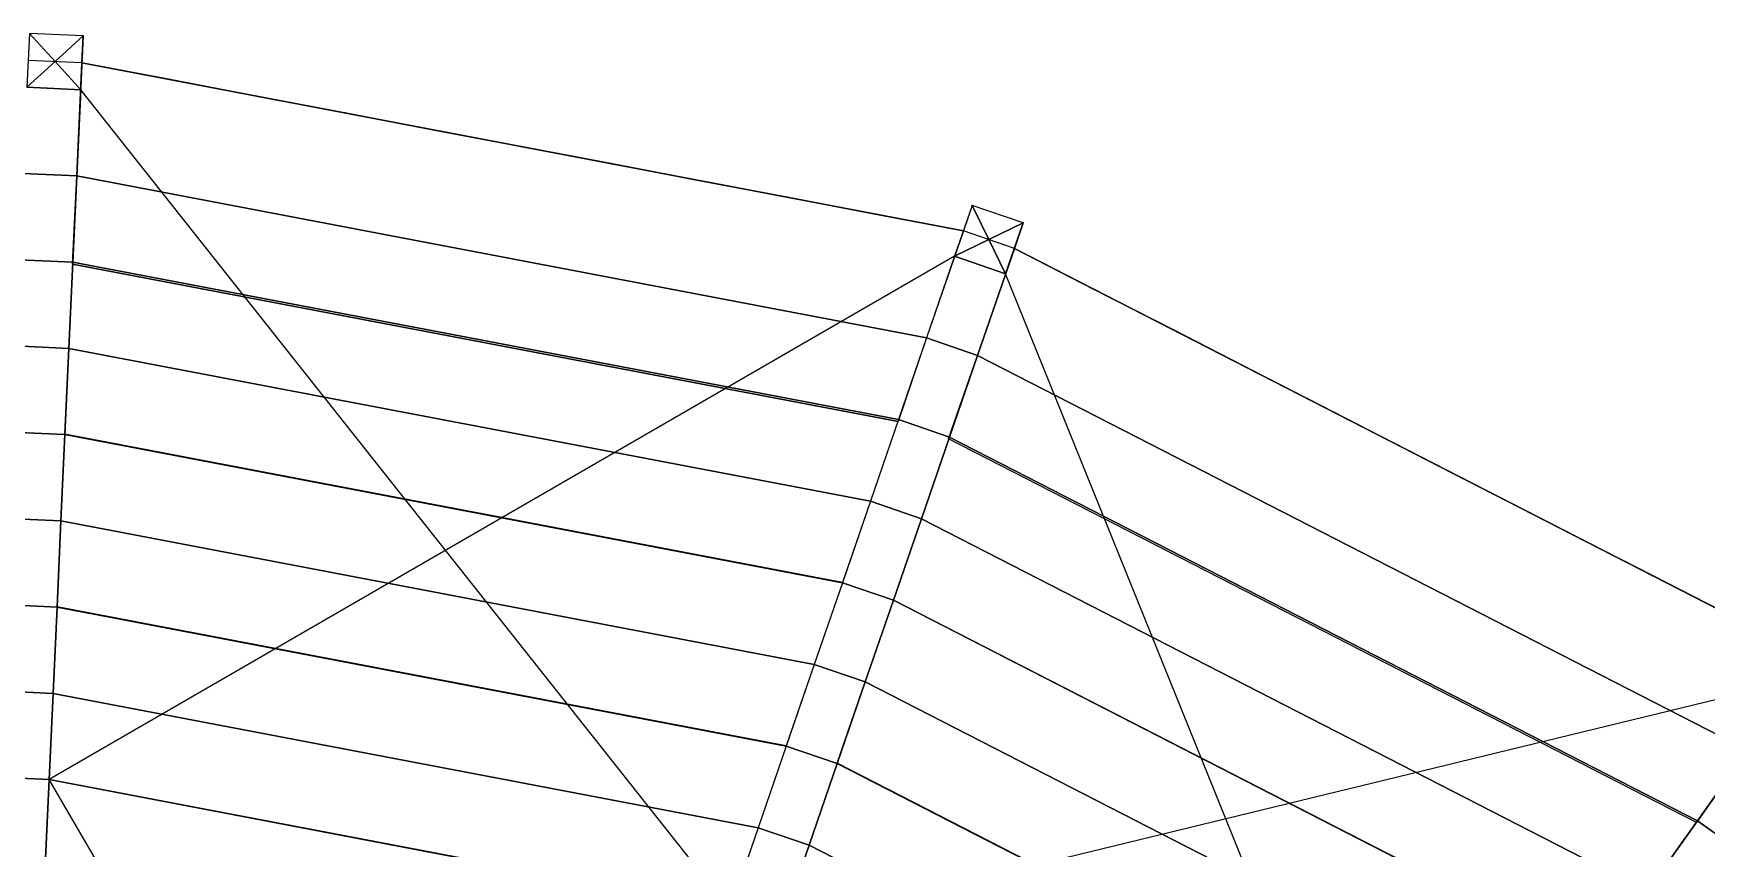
# Model space of a CAD drawing. Header units: millimetres. Extents: x -3890 to 2335, y 8273 to 14518.
# Drawn here: x -656 to 897, y 13761 to 14518 of the extents above; entities that cross this region are included whole.
import ezdxf

# ---------------------------------------------------------------- set-up
doc = ezdxf.new("R2010")
doc.units = ezdxf.units.MM
for name, color, linetype in [('FRAMES', 2, 'Continuous'), ('JOINTS', 2, 'Continuous'), ('SHELLS', 1, 'Continuous')]:
    doc.layers.add(name, color=color, linetype=linetype)

msp = doc.modelspace()

# ---------------------------------------------------------------- linework, layer by layer
at = {"layer": 'FRAMES'}
for p, q in [((-609.8, 14515.6, 1200), (-659.7, 14517.9, 1200)), ((-609.8, 14515.6, 1200), (-615.7, 14385.6, 1352)), ((-610.9, 14490.6, 1200), (-609.8, 14515.6, 1200)), ((-609.8, 14515.6, 1200), (-610.9, 14490.6, 1320)), ((-610.9, 14490.6, 1320), (-660.9, 14492.9, 1320)), ((-635.9, 14491.7, 1200), (-635.9, 14491.7, 120)), ((-610.9, 14490.6, 1320), (-615.7, 14385.6, 1352)), ((-612.1, 14465.6, 1200), (-610.9, 14490.6, 1200)), ((-610.9, 14490.6, 1320), (-610.9, 14490.6, 1200)), ((-610.9, 14490.6, 1320), (-529.1, 14475, 1320)), ((-529.1, 14475, 1200), (-610.9, 14490.6, 1200)), ((-529.1, 14475, 1320), (-610.9, 14490.6, 1200)), ((-529.1, 14475, 1320), (-447.3, 14459.4, 1320)), ((-447.3, 14459.4, 1200), (-529.1, 14475, 1200)), ((-529.1, 14475, 1320), (-529.1, 14475, 1200)), ((-447.3, 14459.4, 1200), (-529.1, 14475, 1320)), ((-612.1, 14465.6, 1200), (-662, 14467.9, 1200)), ((-612.1, 14465.6, 1200), (-615.7, 14385.6, 1232)), ((-612.1, 14465.6, 1200), (-615.7, 14385.6, 1352)), ((-9.5, 13704.7, 1429.5), (-612.1, 14465.6, 1200)), ((-447.3, 14459.4, 1320), (-365.5, 14443.8, 1320)), ((-365.5, 14443.8, 1200), (-447.3, 14459.4, 1200)), ((-447.3, 14459.4, 1320), (-447.3, 14459.4, 1200)), ((-365.5, 14443.8, 1320), (-447.3, 14459.4, 1200)), ((-365.5, 14443.8, 1320), (-283.7, 14428.2, 1320)), ((-283.7, 14428.2, 1200), (-365.5, 14443.8, 1200)), ((-365.5, 14443.8, 1320), (-365.5, 14443.8, 1200)), ((-283.7, 14428.2, 1200), (-365.5, 14443.8, 1320)), ((-283.7, 14428.2, 1320), (-201.9, 14412.6, 1320)), ((-201.9, 14412.6, 1200), (-283.7, 14428.2, 1200)), ((-283.7, 14428.2, 1320), (-283.7, 14428.2, 1200)), ((-201.9, 14412.6, 1320), (-283.7, 14428.2, 1200)), ((-201.9, 14412.6, 1320), (-120.1, 14397, 1320)), ((-120.1, 14397, 1200), (-201.9, 14412.6, 1200)), ((-201.9, 14412.6, 1320), (-201.9, 14412.6, 1200)), ((-120.1, 14397, 1200), (-201.9, 14412.6, 1320)), ((-120.1, 14397, 1320), (-38.3, 14381.4, 1320)), ((-38.3, 14381.4, 1200), (-120.1, 14397, 1200)), ((-120.1, 14397, 1320), (-120.1, 14397, 1200)), ((-38.3, 14381.4, 1320), (-120.1, 14397, 1200)), ((-615.7, 14385.6, 1232), (-665.7, 14387.9, 1232)), ((-665.7, 14387.9, 1352), (-615.7, 14385.6, 1352)), ((-615.7, 14385.6, 1232), (-619.4, 14305.5, 1263.1)), ((-615.7, 14385.6, 1352), (-619.4, 14305.5, 1383.1)), ((-615.7, 14385.6, 1352), (-619.4, 14305.5, 1263.1)), ((-615.7, 14385.6, 1352), (-615.7, 14385.6, 1232)), ((-38.3, 14381.4, 1320), (43.6, 14365.8, 1320)), ((43.6, 14365.8, 1200), (-38.3, 14381.4, 1200)), ((-38.3, 14381.4, 1320), (-38.3, 14381.4, 1200)), ((43.6, 14365.8, 1200), (-38.3, 14381.4, 1320)), ((43.6, 14365.8, 1320), (125.4, 14350.2, 1320)), ((125.4, 14350.2, 1200), (43.6, 14365.8, 1200)), ((43.6, 14365.8, 1320), (43.6, 14365.8, 1200)), ((125.4, 14350.2, 1320), (43.6, 14365.8, 1200)), ((125.4, 14350.2, 1320), (207.2, 14334.6, 1320)), ((207.2, 14334.6, 1200), (125.4, 14350.2, 1200)), ((125.4, 14350.2, 1320), (125.4, 14350.2, 1200)), ((207.2, 14334.6, 1200), (125.4, 14350.2, 1320)), ((215.3, 14358.2, 1200), (173, 14235.2, 1352)), ((215.3, 14358.2, 1200), (207.2, 14334.6, 1200)), ((215.3, 14358.2, 1200), (207.2, 14334.6, 1320)), ((262.6, 14342, 1200), (215.3, 14358.2, 1200)), ((207.2, 14334.6, 1320), (173, 14235.2, 1352)), ((207.2, 14334.6, 1200), (199, 14311, 1200)), ((254.5, 14318.3, 1320), (207.2, 14334.6, 1320)), ((207.2, 14334.6, 1320), (207.2, 14334.6, 1200)), ((262.6, 14342, 1200), (220.3, 14218.9, 1352)), ((254.5, 14318.3, 1200), (262.6, 14342, 1200)), ((262.6, 14342, 1200), (254.5, 14318.3, 1320)), ((254.5, 14318.3, 1320), (220.3, 14218.9, 1352)), ((230.8, 14326.5, 1200), (230.8, 14326.5, 120)), ((246.3, 14294.7, 1200), (254.5, 14318.3, 1200)), ((254.5, 14318.3, 1320), (254.5, 14318.3, 1200)), ((254.5, 14318.3, 1320), (328.6, 14280.3, 1320)), ((328.6, 14280.3, 1200), (254.5, 14318.3, 1200)), ((328.6, 14280.3, 1320), (254.5, 14318.3, 1200)), ((-619.4, 14305.5, 1263.1), (-669.3, 14307.8, 1263.1)), ((-669.3, 14307.8, 1383.1), (-619.4, 14305.5, 1383.1)), ((199, 14311, 1200), (-641.3, 13825.2, 1429.5)), ((-619.4, 14305.5, 1263.1), (-623.1, 14225.5, 1293.2)), ((-619.4, 14305.5, 1383.1), (-623.1, 14225.5, 1413.2)), ((-619.4, 14305.5, 1263.1), (-623.1, 14225.5, 1413.2)), ((-619.4, 14305.5, 1383.1), (-619.4, 14305.5, 1263.1)), ((146.9, 14159.4, 1383.1), (-619.4, 14305.5, 1383.1)), ((199, 14311, 1200), (173, 14235.2, 1232)), ((199, 14311, 1200), (173, 14235.2, 1352)), ((246.3, 14294.7, 1200), (199, 14311, 1200)), ((246.3, 14294.7, 1200), (220.3, 14218.9, 1232)), ((246.3, 14294.7, 1200), (220.3, 14218.9, 1352)), ((610.1, 13394.8, 1429.5), (246.3, 14294.7, 1200)), ((328.6, 14280.3, 1320), (402.7, 14242.3, 1320)), ((402.7, 14242.3, 1200), (328.6, 14280.3, 1200)), ((328.6, 14280.3, 1320), (328.6, 14280.3, 1200)), ((402.7, 14242.3, 1200), (328.6, 14280.3, 1320)), ((402.7, 14242.3, 1320), (476.8, 14204.3, 1320)), ((476.8, 14204.3, 1200), (402.7, 14242.3, 1200)), ((402.7, 14242.3, 1320), (402.7, 14242.3, 1200)), ((476.8, 14204.3, 1320), (402.7, 14242.3, 1200)), ((-623.1, 14225.5, 1293.2), (-673, 14227.7, 1293.2)), ((-673, 14227.7, 1413.2), (-623.1, 14225.5, 1413.2)), ((-623.1, 14225.5, 1293.2), (-626.7, 14145.4, 1322.3)), ((-623.1, 14225.5, 1413.2), (-626.7, 14145.4, 1442.3)), ((-623.1, 14225.5, 1413.2), (-626.7, 14145.4, 1322.3)), ((-623.1, 14225.5, 1413.2), (-623.1, 14225.5, 1293.2)), ((173, 14235.2, 1232), (146.9, 14159.4, 1263.1)), ((173, 14235.2, 1352), (146.9, 14159.4, 1383.1)), ((173, 14235.2, 1352), (146.9, 14159.4, 1263.1)), ((220.3, 14218.9, 1232), (173, 14235.2, 1232)), ((173, 14235.2, 1232), (173, 14235.2, 1352)), ((173, 14235.2, 1352), (220.3, 14218.9, 1352)), ((220.3, 14218.9, 1232), (194.2, 14143.1, 1263.1)), ((220.3, 14218.9, 1352), (194.2, 14143.1, 1383.1)), ((220.3, 14218.9, 1352), (194.2, 14143.1, 1263.1)), ((220.3, 14218.9, 1352), (220.3, 14218.9, 1232)), ((476.8, 14204.3, 1320), (550.9, 14166.3, 1320)), ((550.9, 14166.3, 1200), (476.8, 14204.3, 1200)), ((476.8, 14204.3, 1320), (476.8, 14204.3, 1200)), ((550.9, 14166.3, 1200), (476.8, 14204.3, 1320)), ((550.9, 14166.3, 1320), (625, 14128.2, 1320)), ((625, 14128.2, 1200), (550.9, 14166.3, 1200)), ((550.9, 14166.3, 1320), (550.9, 14166.3, 1200)), ((625, 14128.2, 1320), (550.9, 14166.3, 1200)), ((-626.7, 14145.4, 1322.3), (-676.6, 14147.7, 1322.3)), ((-676.6, 14147.7, 1442.3), (-626.7, 14145.4, 1442.3)), ((146.9, 14159.4, 1263.1), (120.9, 14083.6, 1293.2)), ((146.9, 14159.4, 1383.1), (120.9, 14083.6, 1413.2)), ((146.9, 14159.4, 1263.1), (120.9, 14083.6, 1413.2)), ((194.2, 14143.1, 1263.1), (146.9, 14159.4, 1263.1)), ((146.9, 14159.4, 1263.1), (146.9, 14159.4, 1383.1)), ((146.9, 14159.4, 1383.1), (194.2, 14143.1, 1383.1)), ((-626.7, 14145.4, 1322.3), (-630.4, 14065.3, 1350.5)), ((-626.7, 14145.4, 1442.3), (-630.4, 14065.3, 1470.5)), ((-626.7, 14145.4, 1322.3), (-630.4, 14065.3, 1470.5)), ((-626.7, 14145.4, 1442.3), (-626.7, 14145.4, 1322.3)), ((94.8, 14007.8, 1442.3), (-626.7, 14145.4, 1442.3)), ((194.2, 14143.1, 1263.1), (168.1, 14067.3, 1293.2)), ((194.2, 14143.1, 1383.1), (168.1, 14067.3, 1413.2)), ((194.2, 14143.1, 1263.1), (168.1, 14067.3, 1413.2)), ((194.2, 14143.1, 1383.1), (194.2, 14143.1, 1263.1)), ((888.3, 13787, 1383.1), (194.2, 14143.1, 1383.1)), ((625, 14128.2, 1320), (699.1, 14090.2, 1320)), ((699.1, 14090.2, 1200), (625, 14128.2, 1200)), ((625, 14128.2, 1320), (625, 14128.2, 1200)), ((699.1, 14090.2, 1200), (625, 14128.2, 1320)), ((120.9, 14083.6, 1293.2), (94.8, 14007.8, 1322.3)), ((120.9, 14083.6, 1413.2), (94.8, 14007.8, 1442.3)), ((120.9, 14083.6, 1413.2), (94.8, 14007.8, 1322.3)), ((168.1, 14067.3, 1293.2), (120.9, 14083.6, 1293.2)), ((120.9, 14083.6, 1293.2), (120.9, 14083.6, 1413.2)), ((120.9, 14083.6, 1413.2), (168.1, 14067.3, 1413.2)), ((699.1, 14090.2, 1320), (773.2, 14052.2, 1320)), ((773.2, 14052.2, 1200), (699.1, 14090.2, 1200)), ((699.1, 14090.2, 1320), (699.1, 14090.2, 1200)), ((773.2, 14052.2, 1320), (699.1, 14090.2, 1200)), ((-630.4, 14065.3, 1350.5), (-680.3, 14067.6, 1350.5)), ((-680.3, 14067.6, 1470.5), (-630.4, 14065.3, 1470.5)), ((-630.4, 14065.3, 1350.5), (-634, 13985.3, 1377.8)), ((-630.4, 14065.3, 1470.5), (-634, 13985.3, 1497.8)), ((-630.4, 14065.3, 1470.5), (-634, 13985.3, 1377.8)), ((-630.4, 14065.3, 1470.5), (-630.4, 14065.3, 1350.5)), ((168.1, 14067.3, 1293.2), (142.1, 13991.6, 1322.3)), ((168.1, 14067.3, 1413.2), (142.1, 13991.6, 1442.3)), ((168.1, 14067.3, 1413.2), (142.1, 13991.6, 1322.3)), ((168.1, 14067.3, 1413.2), (168.1, 14067.3, 1293.2)), ((773.2, 14052.2, 1320), (847.3, 14014.2, 1320)), ((847.3, 14014.2, 1200), (773.2, 14052.2, 1200)), ((773.2, 14052.2, 1320), (773.2, 14052.2, 1200)), ((847.3, 14014.2, 1200), (773.2, 14052.2, 1320)), ((94.8, 14007.8, 1322.3), (68.7, 13932, 1350.5)), ((94.8, 14007.8, 1442.3), (68.7, 13932, 1470.5)), ((94.8, 14007.8, 1322.3), (68.7, 13932, 1470.5)), ((142.1, 13991.6, 1322.3), (94.8, 14007.8, 1322.3)), ((94.8, 14007.8, 1322.3), (94.8, 14007.8, 1442.3)), ((94.8, 14007.8, 1442.3), (142.1, 13991.6, 1442.3)), ((847.3, 14014.2, 1320), (921.4, 13976.2, 1320)), ((921.4, 13976.2, 1200), (847.3, 14014.2, 1200)), ((847.3, 14014.2, 1320), (847.3, 14014.2, 1200)), ((921.4, 13976.2, 1320), (847.3, 14014.2, 1200)), ((142.1, 13991.6, 1322.3), (116, 13915.8, 1350.5)), ((142.1, 13991.6, 1442.3), (116, 13915.8, 1470.5)), ((142.1, 13991.6, 1322.3), (116, 13915.8, 1470.5)), ((142.1, 13991.6, 1442.3), (142.1, 13991.6, 1322.3)), ((795.6, 13656.3, 1442.3), (142.1, 13991.6, 1442.3)), ((-634, 13985.3, 1377.8), (-684, 13987.6, 1377.8)), ((-684, 13987.6, 1497.8), (-634, 13985.3, 1497.8)), ((-634, 13985.3, 1377.8), (-637.7, 13905.2, 1404.1)), ((-634, 13985.3, 1497.8), (-637.7, 13905.2, 1524.1)), ((-634, 13985.3, 1377.8), (-637.7, 13905.2, 1524.1)), ((-634, 13985.3, 1497.8), (-634, 13985.3, 1377.8)), ((42.7, 13856.2, 1497.8), (-634, 13985.3, 1497.8)), ((68.7, 13932, 1350.5), (42.7, 13856.2, 1377.8)), ((68.7, 13932, 1470.5), (42.7, 13856.2, 1497.8)), ((68.7, 13932, 1470.5), (42.7, 13856.2, 1377.8)), ((116, 13915.8, 1350.5), (68.7, 13932, 1350.5)), ((68.7, 13932, 1350.5), (68.7, 13932, 1470.5)), ((68.7, 13932, 1470.5), (116, 13915.8, 1470.5)), ((981, 13917.8, 1200), (37.8, 13688.4, 1429.5)), ((116, 13915.8, 1350.5), (89.9, 13840, 1377.8)), ((116, 13915.8, 1470.5), (89.9, 13840, 1497.8)), ((116, 13915.8, 1470.5), (89.9, 13840, 1377.8)), ((116, 13915.8, 1470.5), (116, 13915.8, 1350.5)), ((-637.7, 13905.2, 1404.1), (-687.6, 13907.5, 1404.1)), ((-687.6, 13907.5, 1524.1), (-637.7, 13905.2, 1524.1)), ((-637.7, 13905.2, 1404.1), (-641.3, 13825.2, 1429.5)), ((-637.7, 13905.2, 1524.1), (-641.3, 13825.2, 1549.5)), ((-637.7, 13905.2, 1524.1), (-641.3, 13825.2, 1429.5)), ((-637.7, 13905.2, 1524.1), (-637.7, 13905.2, 1404.1)), ((42.7, 13856.2, 1377.8), (16.6, 13780.5, 1404.1)), ((42.7, 13856.2, 1497.8), (16.6, 13780.5, 1524.1)), ((42.7, 13856.2, 1377.8), (16.6, 13780.5, 1524.1)), ((89.9, 13840, 1377.8), (42.7, 13856.2, 1377.8)), ((42.7, 13856.2, 1377.8), (42.7, 13856.2, 1497.8)), ((42.7, 13856.2, 1497.8), (89.9, 13840, 1497.8)), ((934.7, 13852.4, 1232), (888.3, 13787, 1263.1)), ((934.7, 13852.4, 1352), (888.3, 13787, 1383.1)), ((888.3, 13787, 1263.1), (934.7, 13852.4, 1352)), ((89.9, 13840, 1377.8), (63.9, 13764.2, 1404.1)), ((89.9, 13840, 1497.8), (63.9, 13764.2, 1524.1)), ((89.9, 13840, 1377.8), (63.9, 13764.2, 1524.1)), ((89.9, 13840, 1497.8), (89.9, 13840, 1377.8)), ((702.9, 13525.5, 1497.8), (89.9, 13840, 1497.8)), ((-641.3, 13825.2, 1429.5), (-691.3, 13827.5, 1429.5)), ((-691.3, 13827.5, 1549.5), (-641.3, 13825.2, 1549.5)), ((-641.3, 13825.2, 1429.5), (-645, 13745.1, 1454.1)), ((-641.3, 13825.2, 1549.5), (-645, 13745.1, 1574.1)), ((-641.3, 13825.2, 1429.5), (-645, 13745.1, 1574.1)), ((-641.3, 13825.2, 1549.5), (-641.3, 13825.2, 1429.5)), ((-9.5, 13704.7, 1549.5), (-641.3, 13825.2, 1549.5)), ((-218, 13098.4, 1601.2), (-641.3, 13825.2, 1429.5)), ((16.6, 13780.5, 1404.1), (-9.5, 13704.7, 1429.5)), ((16.6, 13780.5, 1524.1), (-9.5, 13704.7, 1549.5)), ((16.6, 13780.5, 1524.1), (-9.5, 13704.7, 1429.5)), ((63.9, 13764.2, 1404.1), (16.6, 13780.5, 1404.1)), ((16.6, 13780.5, 1404.1), (16.6, 13780.5, 1524.1)), ((16.6, 13780.5, 1524.1), (63.9, 13764.2, 1524.1)), ((888.3, 13787, 1263.1), (841.9, 13721.7, 1293.2)), ((888.3, 13787, 1383.1), (841.9, 13721.7, 1413.2)), ((841.9, 13721.7, 1413.2), (888.3, 13787, 1263.1)), ((929.1, 13758.1, 1263.1), (888.3, 13787, 1263.1)), ((888.3, 13787, 1263.1), (888.3, 13787, 1383.1)), ((888.3, 13787, 1383.1), (929.1, 13758.1, 1383.1)), ((63.9, 13764.2, 1404.1), (37.8, 13688.4, 1429.5)), ((63.9, 13764.2, 1524.1), (37.8, 13688.4, 1549.5)), ((63.9, 13764.2, 1524.1), (37.8, 13688.4, 1429.5)), ((63.9, 13764.2, 1524.1), (63.9, 13764.2, 1404.1))]:
    msp.add_line(p, q, dxfattribs=at)
at = {"layer": 'JOINTS'}
for p in [(-609.8, 14515.6, 1200), (-635.9, 14491.7, 1200), (-635.9, 14491.7, 120), (-610.9, 14490.6, 1200), (-610.9, 14490.6, 1320), (-529.1, 14475, 1320), (-529.1, 14475, 1200), (-612.1, 14465.6, 1200), (-447.3, 14459.4, 1320), (-447.3, 14459.4, 1200), (-365.5, 14443.8, 1320), (-365.5, 14443.8, 1200), (-283.7, 14428.2, 1320), (-283.7, 14428.2, 1200), (-201.9, 14412.6, 1320), (-201.9, 14412.6, 1200), (-120.1, 14397, 1320), (-120.1, 14397, 1200), (-615.7, 14385.6, 1232), (-615.7, 14385.6, 1352), (-38.3, 14381.4, 1320), (-38.3, 14381.4, 1200), (43.6, 14365.8, 1320), (43.6, 14365.8, 1200), (125.4, 14350.2, 1320), (125.4, 14350.2, 1200), (215.3, 14358.2, 1200), (207.2, 14334.6, 1200), (207.2, 14334.6, 1320), (262.6, 14342, 1200), (230.8, 14326.5, 1200), (230.8, 14326.5, 120), (254.5, 14318.3, 1200), (254.5, 14318.3, 1320), (-619.4, 14305.5, 1263.1), (-619.4, 14305.5, 1383.1), (199, 14311, 1200), (246.3, 14294.7, 1200), (328.6, 14280.3, 1320), (328.6, 14280.3, 1200), (402.7, 14242.3, 1320), (402.7, 14242.3, 1200), (-623.1, 14225.5, 1293.2), (-623.1, 14225.5, 1413.2), (173, 14235.2, 1232), (173, 14235.2, 1352), (220.3, 14218.9, 1232), (220.3, 14218.9, 1352), (476.8, 14204.3, 1320), (476.8, 14204.3, 1200), (550.9, 14166.3, 1320), (550.9, 14166.3, 1200), (146.9, 14159.4, 1263.1), (146.9, 14159.4, 1383.1), (-626.7, 14145.4, 1322.3), (-626.7, 14145.4, 1442.3), (194.2, 14143.1, 1263.1), (194.2, 14143.1, 1383.1), (625, 14128.2, 1320), (625, 14128.2, 1200), (120.9, 14083.6, 1293.2), (120.9, 14083.6, 1413.2), (699.1, 14090.2, 1320), (699.1, 14090.2, 1200), (-630.4, 14065.3, 1350.5), (-630.4, 14065.3, 1470.5), (168.1, 14067.3, 1293.2), (168.1, 14067.3, 1413.2), (773.2, 14052.2, 1320), (773.2, 14052.2, 1200), (94.8, 14007.8, 1322.3), (94.8, 14007.8, 1442.3), (847.3, 14014.2, 1320), (847.3, 14014.2, 1200), (142.1, 13991.6, 1322.3), (142.1, 13991.6, 1442.3), (-634, 13985.3, 1377.8), (-634, 13985.3, 1497.8), (68.7, 13932, 1350.5), (68.7, 13932, 1470.5), (116, 13915.8, 1350.5), (116, 13915.8, 1470.5), (-637.7, 13905.2, 1404.1), (-637.7, 13905.2, 1524.1), (42.7, 13856.2, 1377.8), (42.7, 13856.2, 1497.8), (89.9, 13840, 1377.8), (89.9, 13840, 1497.8), (-641.3, 13825.2, 1429.5), (-641.3, 13825.2, 1549.5), (16.6, 13780.5, 1404.1), (16.6, 13780.5, 1524.1), (888.3, 13787, 1263.1), (888.3, 13787, 1383.1), (63.9, 13764.2, 1404.1), (63.9, 13764.2, 1524.1)]:
    msp.add_point(p, dxfattribs=at)
at = {"layer": 'SHELLS'}
for points in [[(-662, 14467.9, 1200), (-635.9, 14491.7, 1200), (-659.7, 14517.9, 1200)], [(-635.9, 14491.7, 1200), (-609.8, 14515.6, 1200), (-659.7, 14517.9, 1200)], [(-612.1, 14465.6, 1200), (-609.8, 14515.6, 1200), (-635.9, 14491.7, 1200)], [(-612.1, 14465.6, 1200), (-635.9, 14491.7, 1200), (-662, 14467.9, 1200)], [(207.2, 14334.6, 1320), (173, 14235.2, 1352), (-615.7, 14385.6, 1352), (-610.9, 14490.6, 1320)], [(-201.9, 14412.6, 1320), (207.2, 14334.6, 1320), (-610.9, 14490.6, 1320)], [(173, 14235.2, 1352), (146.6, 14157.6, 1377), (-619.7, 14303.7, 1377), (-615.7, 14385.6, 1352)], [(199, 14311, 1200), (230.8, 14326.5, 1200), (215.3, 14358.2, 1200)], [(230.8, 14326.5, 1200), (262.6, 14342, 1200), (215.3, 14358.2, 1200)], [(230.8, 14326.5, 1200), (246.3, 14294.7, 1200), (262.6, 14342, 1200)], [(246.3, 14294.7, 1200), (230.8, 14326.5, 1200), (199, 14311, 1200)], [(995.5, 13938.2, 1320), (934.7, 13852.4, 1352), (220.3, 14218.9, 1352), (254.5, 14318.3, 1320)], [(699.1, 14090.2, 1320), (995.5, 13938.2, 1320), (254.5, 14318.3, 1320)], [(550.9, 14166.3, 1320), (699.1, 14090.2, 1320), (254.5, 14318.3, 1320)], [(146.9, 14159.4, 1383.1), (120.9, 14083.6, 1413.2), (-623.1, 14225.5, 1413.2), (-619.4, 14305.5, 1383.1)], [(146.6, 14157.6, 1377), (146.6, 14157.6, 1377), (146.6, 14157.6, 1377), (-619.7, 14303.7, 1377)], [(120.9, 14083.6, 1413.2), (94.8, 14008.1, 1443.1), (-626.7, 14145.7, 1443.1), (-623.1, 14225.5, 1413.2)], [(120.9, 14083.6, 1413.2), (120.9, 14083.6, 1413.2), (-623.1, 14225.5, 1413.2)], [(934.7, 13852.4, 1352), (887.5, 13785.4, 1377), (193.3, 14141.5, 1377), (220.3, 14218.9, 1352)], [(94.8, 14008.1, 1443.1), (-626.7, 14145.7, 1443.1), (-626.7, 14145.7, 1443.1)], [(94.8, 14007.8, 1442.3), (68.7, 13932, 1470.5), (-630.4, 14065.3, 1470.5), (-626.7, 14145.4, 1442.3)], [(94.8, 14007.8, 1442.3), (94.8, 14007.8, 1442.3), (-626.7, 14145.4, 1442.3), (94.8, 14007.8, 1442.3)], [(888.3, 13787, 1383.1), (841.9, 13721.7, 1413.2), (168.1, 14067.3, 1413.2), (194.2, 14143.1, 1383.1)], [(194.2, 14143.1, 1383.1), (888.3, 13787, 1383.1), (194.2, 14143.1, 1383.1)], [(68.7, 13932, 1470.5), (42.7, 13856.5, 1498.6), (-634, 13985.6, 1498.6), (-630.4, 14065.3, 1470.5)], [(68.7, 13932, 1470.5), (68.7, 13932, 1470.5), (-630.4, 14065.3, 1470.5)], [(841.9, 13721.7, 1413.2), (795.7, 13656.6, 1443.1), (142.2, 13991.8, 1443.1), (168.1, 14067.3, 1413.2)], [(795.6, 13656.3, 1442.3), (749.2, 13590.9, 1470.5), (116, 13915.8, 1470.5), (142.1, 13991.6, 1442.3)], [(795.6, 13656.3, 1442.3), (795.6, 13656.3, 1442.3), (142.1, 13991.6, 1442.3), (795.6, 13656.3, 1442.3)], [(795.7, 13656.6, 1443.1), (142.2, 13991.8, 1443.1), (142.2, 13991.8, 1443.1)], [(42.7, 13856.2, 1497.8), (16.6, 13780.5, 1524.1), (-637.7, 13905.2, 1524.1), (-634, 13985.3, 1497.8)], [(42.7, 13856.5, 1498.6), (-634, 13985.6, 1498.6), (-634, 13985.6, 1498.6)], [(-634, 13985.3, 1497.8), (42.7, 13856.2, 1497.8), (-634, 13985.3, 1497.8)], [(749.2, 13590.9, 1470.5), (703, 13525.8, 1498.6), (90.1, 13840.3, 1498.6), (116, 13915.8, 1470.5)], [(749.2, 13590.9, 1470.5), (749.2, 13590.9, 1470.5), (116, 13915.8, 1470.5)], [(16.6, 13780.5, 1524.1), (-9.4, 13704.9, 1550.3), (-641.3, 13825.4, 1550.3), (-637.7, 13905.2, 1524.1)], [(16.6, 13780.5, 1524.1), (16.6, 13780.5, 1524.1), (-637.7, 13905.2, 1524.1)], [(702.9, 13525.5, 1497.8), (656.5, 13460.2, 1524.1), (63.9, 13764.2, 1524.1), (89.9, 13840, 1497.8)], [(89.9, 13840, 1497.8), (702.9, 13525.5, 1497.8), (89.9, 13840, 1497.8)], [(703, 13525.8, 1498.6), (90.1, 13840.3, 1498.6), (90.1, 13840.3, 1498.6)], [(-9.5, 13704.7, 1549.5), (-35.5, 13628.9, 1574.1), (-645, 13745.1, 1574.1), (-641.3, 13825.2, 1549.5)], [(-9.4, 13704.9, 1550.3), (-641.3, 13825.4, 1550.3), (-641.3, 13825.4, 1550.3)], [(656.5, 13460.2, 1524.1), (610.3, 13395, 1550.3), (37.9, 13688.7, 1550.3), (63.9, 13764.2, 1524.1)], [(656.5, 13460.2, 1524.1), (656.5, 13460.2, 1524.1), (63.9, 13764.2, 1524.1)]]:
    msp.add_3dface(points, dxfattribs=at)

doc.saveas('drawing.dxf')
